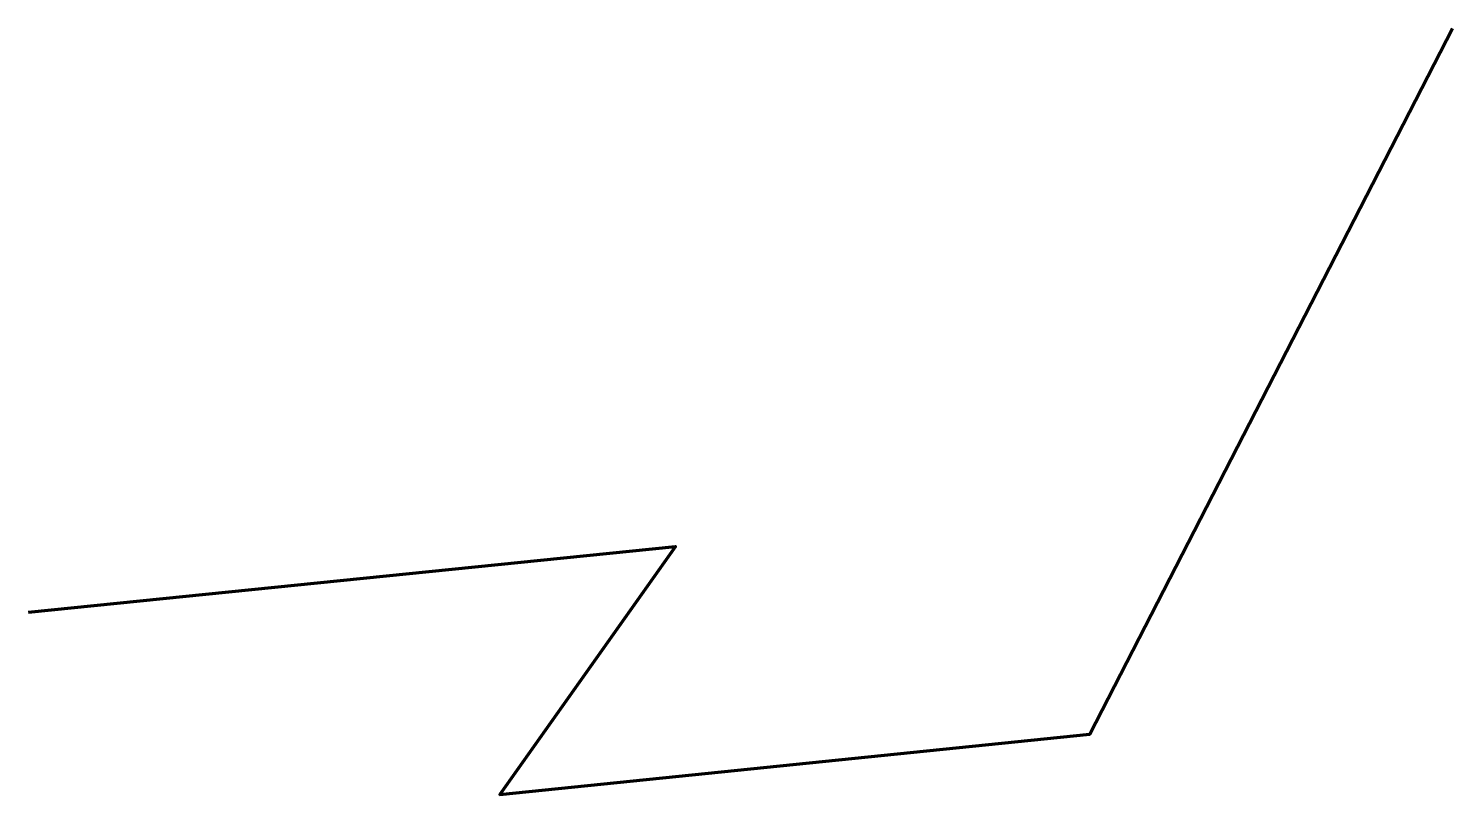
# Model space of a CAD drawing. Extents: x 1044 to 1983, y -1336 to -830.
import ezdxf

# ---------------------------------------------------------------- set-up
doc = ezdxf.new("R2010")
doc.units = 0
doc.header["$MEASUREMENT"] = 0
doc.layers.add('pestis_incendium_path', color=7, linetype='Continuous', lineweight=0)

msp = doc.modelspace()

# ---------------------------------------------------------------- linework, layer by layer
at = {"layer": 'pestis_incendium_path', "color": 7, "lineweight": 140}
msp.add_lwpolyline([(1043.53, -1215.67), (1470.32, -1172.15), (1354.41, -1335.93), (1743.68, -1296.17), (1983.02, -830.35)], dxfattribs=at)

doc.saveas('drawing.dxf')
